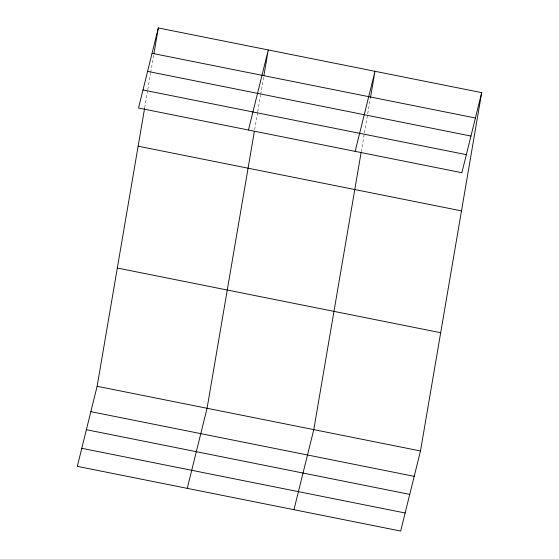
<?xml version="1.0" encoding="UTF-8"?>
<svg xmlns="http://www.w3.org/2000/svg" width="559" height="559" viewBox="0 0 559 559"><rect width="100%" height="100%" fill="white"/><g stroke="black" fill="none" stroke-linecap="round" stroke-linejoin="round"><path stroke-width="0.42" stroke-dasharray="2.79 2.1" d="M144.718 107.642L147.646 90.502M147.793 89.643L150.574 73.362M150.72 72.509L153.788 54.516M254.659 129.632L257.587 112.499M257.734 111.639L260.515 95.358M260.662 94.499L263.736 76.506M361.226 151.838L364.293 133.846M364.44 132.986L370.296 98.712"/><path stroke-width="0.84" d="M481.69 92.64L461.874 172.717L138.513 108.027L158.33 27.95L481.69 92.64L420.487 450.973L400.67 531.05L77.31 466.36L97.126 386.283L144.571 108.495M153.935 53.657L158.33 27.95M254.366 131.351L207.068 408.28L187.251 488.356M263.883 75.654L268.271 49.947L248.455 130.023M361.079 152.698L313.781 429.626L293.964 509.703M370.442 97.853L374.977 71.293L355.161 151.37M152.048 53.315L475.416 117.998M147.583 71.37L470.944 136.054M142.978 89.971L466.339 154.661M138.129 146.199L461.496 210.89M117.32 268.034L440.688 332.724M97.126 386.283L420.487 450.973M90.851 411.648L414.212 476.338M86.379 429.703L409.747 494.394M81.782 448.304L405.142 512.994"/></g></svg>
